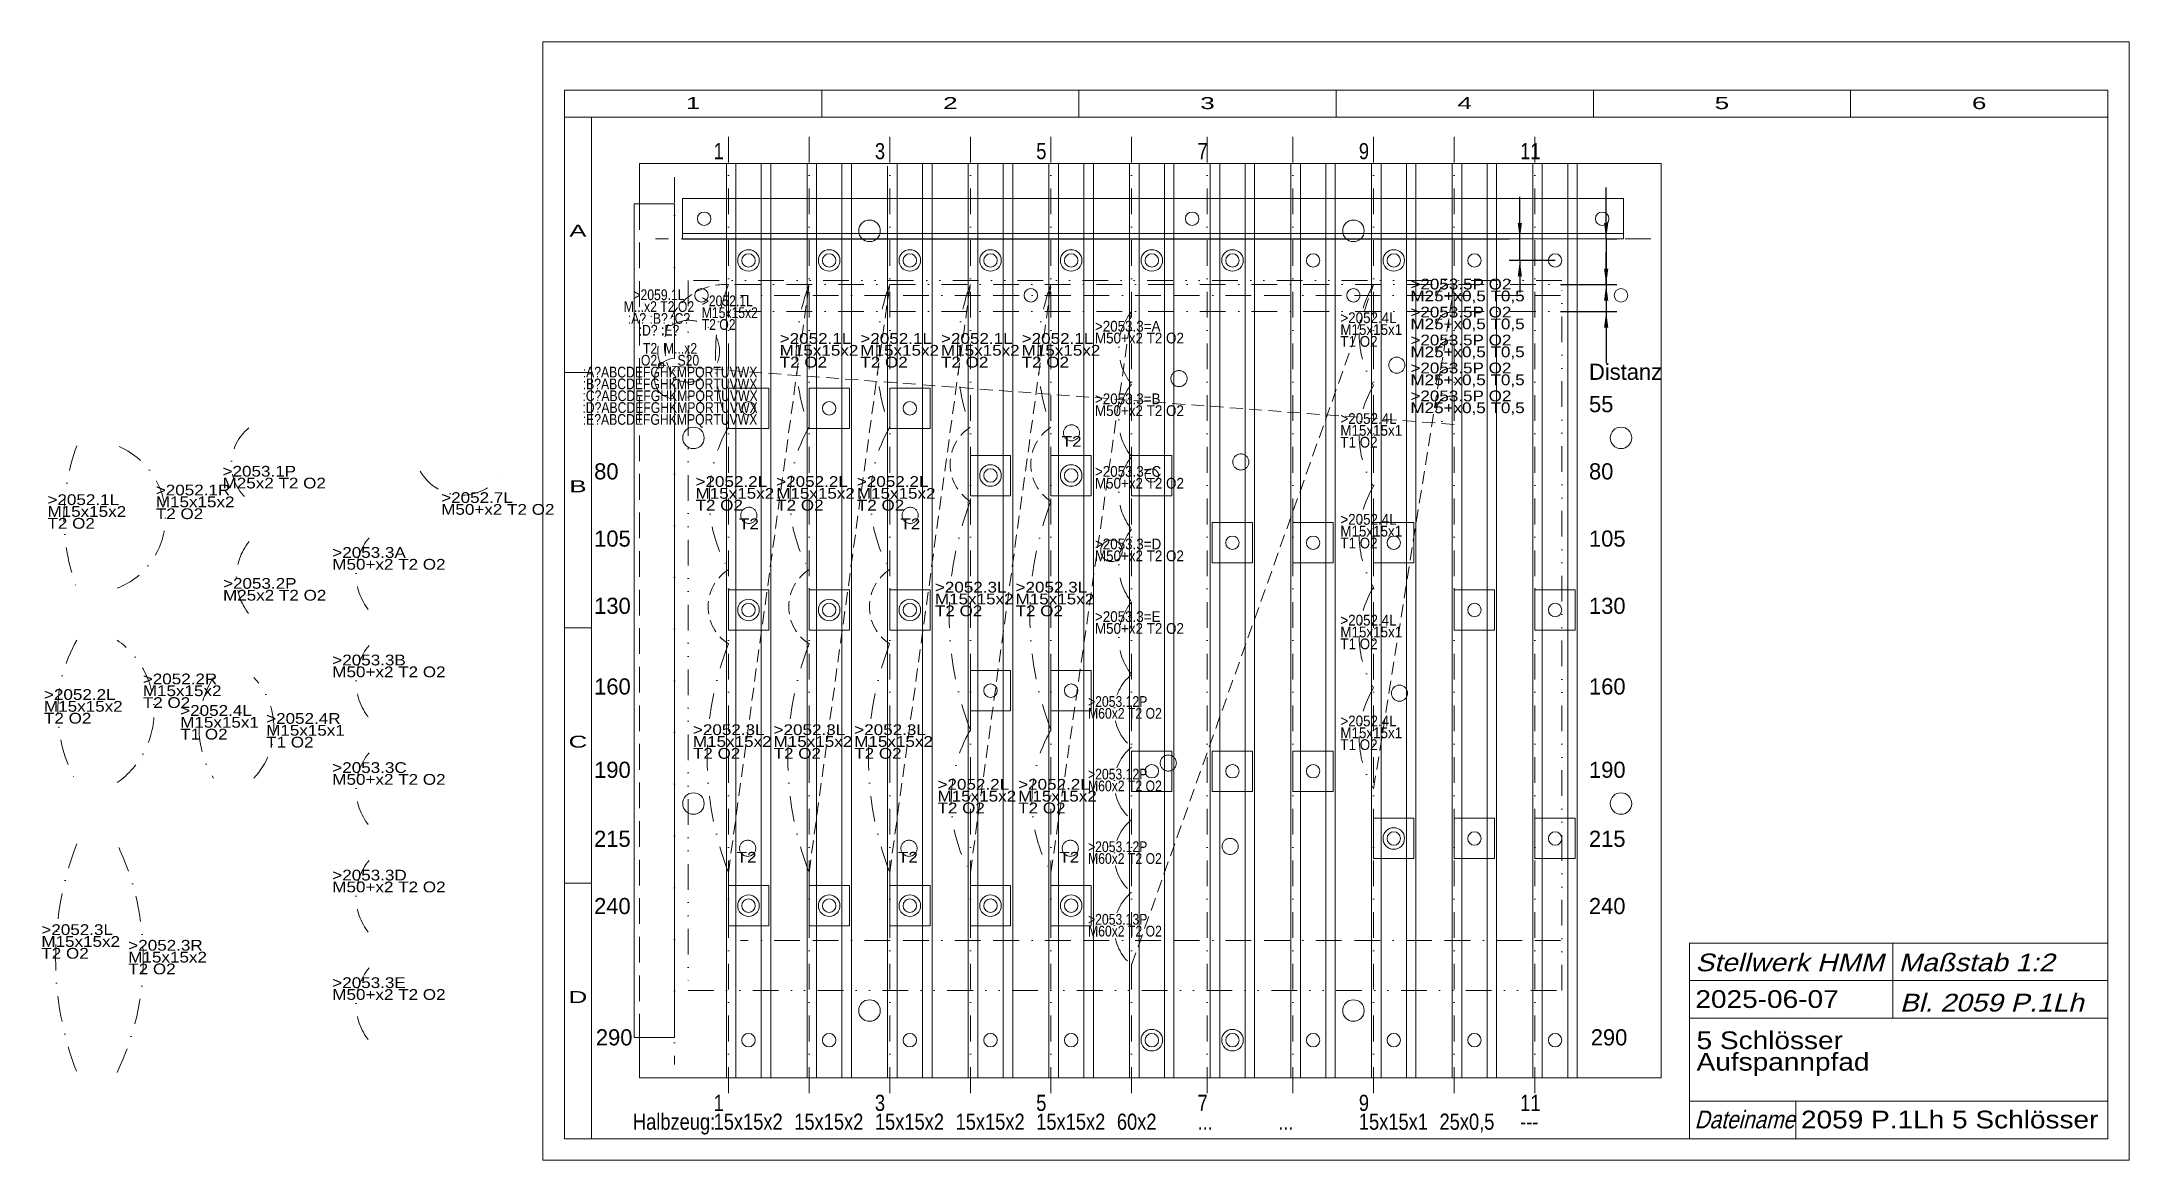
# Model space of a CAD drawing. Extents: x -184 to 592, y 2 to 418.
import ezdxf
from ezdxf.enums import TextEntityAlignment as Align

# ---------------------------------------------------------------- set-up
doc = ezdxf.new("R2010")
doc.units = 0
doc.header["$LTSCALE"] = 19.1279
for name, pattern in [('BORDER', [1.75, 0.5, -0.25, 0.5, -0.25, 0, -0.25]), ('DASHDOT', [1, 0.5, -0.25, 0, -0.25]), ('DASHED', [0.75, 0.5, -0.25]), ('DIVIDE', [1.25, 0.5, -0.25, 0, -0.25, 0, -0.25]), ('HIDDEN', [0.375, 0.25, -0.125]), ('PHANTOM', [2.5, 1.25, -0.25, 0.25, -0.25, 0.25, -0.25])]:
    doc.linetypes.add(name, pattern=pattern)
for name, color, linetype, lineweight in [('2052___ SCHLOSS MIT DORN L', 230, 'CONTINUOUS', 13), ('2052___ SCHLOSS MIT DORN R', 230, 'CONTINUOUS', 13), ('2053___ SCHLÜSSEL MIT DORN', 230, 'CONTINUOUS', 13), ('2059_1L', 14, 'HIDDEN', 0), ('2059___', 7, 'CONTINUOUS', 0), ('2913_1 AUFSPANNPLATTE', 7, 'CONTINUOUS', 18), ('2919__ FRÄSE - MITTENAUFSPANNUNG', 7, 'CONTINUOUS', 0), ('___ 8901_2P', 54, 'CONTINUOUS', 13), ('_TEMP', 7, 'CONTINUOUS', 50), ('BEMASSUNG', 7, 'CONTINUOUS', 25), ('BESCHRIFTUNG', 7, 'CONTINUOUS', 25), ('MASSGRENZEN', 172, 'CONTINUOUS', 25), ('MASSLINIEN', 172, 'CONTINUOUS', 25), ('MASSTEXTE', 212, 'CONTINUOUS', 25), ('MITTELLINIEN', 5, 'DASHDOT', 13), ('PFADE', 30, 'CONTINUOUS', 13), ('STANDARD', 7, 'CONTINUOUS', 0)]:
    doc.layers.add(name, color=color, linetype=linetype, lineweight=lineweight)
doc.styles.add('Arial', font='arial.ttf')

# ---------------------------------------------------------------- blocks, each defined once
blk = doc.blocks.new('D353622016')
at = {"layer": 'MASSGRENZEN'}
for points in [[(365.33, 344.67), (364.55, 350.61), (366.11, 350.61)], [(365.33, 336.67), (366.11, 330.72), (364.55, 330.72)]]:
    blk.add_solid(points, dxfattribs=at)
at = {"layer": 'MASSLINIEN', "color": 172}
for p, q in [((365.33, 344.67), (365.33, 360.27)), ((53.95, 344.67), (361.33, 344.67)), ((365.33, 336.67), (365.33, 344.67)), ((378.45, 336.67), (361.33, 336.67)), ((365.33, 336.67), (365.33, 324.68))]:
    blk.add_line(p, q, dxfattribs=at)
blk = doc.blocks.new('D353624320')
at = {"layer": 'MASSGRENZEN'}
for points in [[(397.44, 344.67), (396.66, 350.61), (398.23, 350.61)], [(397.44, 327.67), (398.23, 321.72), (396.66, 321.72)]]:
    blk.add_solid(points, dxfattribs=at)
at = {"layer": 'MASSLINIEN', "color": 172}
for p, q in [((397.44, 344.67), (397.44, 363.8)), ((397.44, 344.67), (397.44, 327.67)), ((397.44, 344.67), (401.44, 344.67)), ((380.5, 327.67), (401.44, 327.67)), ((397.44, 327.67), (397.44, 315.68))]:
    blk.add_line(p, q, dxfattribs=at)
blk = doc.blocks.new('D353629952')
at = {"layer": 'MASSGRENZEN'}
for points in [[(397.44, 327.67), (396.66, 333.61), (398.23, 333.61)], [(397.44, 317.67), (398.23, 311.72), (396.66, 311.72)]]:
    blk.add_solid(points, dxfattribs=at)
at = {"layer": 'MASSLINIEN', "color": 172}
for p, q in [((397.44, 327.67), (397.44, 339.65)), ((380.5, 327.67), (401.44, 327.67)), ((397.44, 327.67), (397.44, 317.67)), ((380.5, 317.67), (401.44, 317.67)), ((397.44, 317.67), (397.44, 298.53))]:
    blk.add_line(p, q, dxfattribs=at)

msp = doc.modelspace()

# ---------------------------------------------------------------- linework, layer by layer
at = {"layer": '2052___ SCHLOSS MIT DORN L', "linetype": 'DASHDOT'}
for centre, radius, start, end in [((-100.49, 241.22), 75.69, 159.50617, 200.49383), ((-28.18, 267.3), 17.95, 210.28068, 329.71932), ((-46.14, 220.01), 21.37, 140.82538, 219.17462), ((-125.25, 168.95), 53.21, 150.13073, 209.86927), ((-46.14, 180.01), 21.37, 140.82538, 219.17462), ((-90.32, 162.85), 35.59, 148.21504, 211.78496), ((-46.14, 140.01), 21.37, 140.82538, 219.17462), ((-60.92, 77.17), 118.36, 158.95651, 201.04349), ((-46.14, 100.01), 21.37, 140.82538, 219.17462), ((-46.14, 60.01), 21.37, 140.82538, 219.17462)]:
    msp.add_arc(centre, radius, start, end, dxfattribs=at)
at = {"layer": '2052___ SCHLOSS MIT DORN R', "linetype": 'DASHDOT'}
for centre, radius, start, end in [((-166.93, 241.22), 28.52, 291.69111, 428.30889), ((-175.03, 168.95), 32.4, 305.11978, 414.88022), ((-125.37, 162.85), 27.27, 316.56504, 403.43496), ((-244.78, 77.17), 98.08, 334.32114, 385.67886)]:
    msp.add_arc(centre, radius, start, end, dxfattribs=at)
at = {"layer": '2053___ SCHLÜSSEL MIT DORN', "linetype": 'DASHDOT'}
for centre, radius, start, end in [((-96.58, 260.85), 17.32, 128.79726, 231.20274), ((-90.38, 218.62), 21.67, 141.46048, 218.53952)]:
    msp.add_arc(centre, radius, start, end, dxfattribs=at)
at = {"layer": '2059_1L'}
for p, q in [((70.95, 109.05), (100.95, 327.67)), ((100.95, 109.05), (130.95, 327.67)), ((130.95, 109.05), (160.95, 327.67)), ((160.95, 109.05), (190.95, 327.67))]:
    msp.add_line(p, q, dxfattribs=at)
at = {"layer": '2059_1L', "linetype": 'HIDDEN'}
for p, q in [((220.95, 74.67), (310.95, 327.67)), ((310.95, 140.2), (340.95, 327.67)), ((190.95, 109.05), (220.95, 317.67)), ((340.95, 275.67), (45.95, 297.67))]:
    msp.add_line(p, q, dxfattribs=at)
at = {"layer": '2059_1L', "linetype": 'PHANTOM'}
for centre, radius in [((45.95, 297.67), 1), ((238.57, 292.72), 3), ((319.57, 297.72), 3), ((50.95, 292.67), 0.5), ((198.57, 272.53), 3), ((261.57, 261.72), 3), ((78.57, 241.86), 3), ((138.57, 241.86), 3), ((320.57, 175.72), 3), ((234.57, 149.72), 3), ((78.13, 118.03), 3), ((138.13, 118.03), 3), ((198.13, 118.03), 3), ((257.57, 118.72), 3)]:
    msp.add_circle(centre, radius, dxfattribs=at)
at = {"layer": '2059_1L'}
for centre, radius, start, end in [((69.75, 305.14), 22.56, 86.94805, 213.56219), ((169.83, 260.86), 16.42, 122.75675, 237.24325), ((199.83, 260.86), 16.42, 122.75675, 237.24325), ((79.83, 207.86), 16.42, 122.75675, 237.24325), ((109.83, 207.86), 16.42, 122.75675, 237.24325), ((139.83, 207.86), 16.42, 122.75675, 237.24325)]:
    msp.add_arc(centre, radius, start, end, dxfattribs=at)
at = {"layer": '2059_1L', "linetype": 'DASHDOT'}
for centre, radius, start, end in [((141.85, 301.17), 75.69, 159.50617, 200.49383), ((171.85, 301.17), 75.69, 159.50617, 200.49383), ((201.85, 301.17), 75.69, 159.50617, 200.49383), ((231.85, 301.17), 75.69, 159.50617, 200.49383), ((261.85, 301.17), 75.69, 159.50617, 200.49383), ((341.2, 308.92), 35.59, 148.21504, 211.78496), ((339.71, 322.47), 5.34, 76.63428, 283.36572), ((237.52, 304.17), 21.37, 140.82538, 219.17462), ((339.71, 312.07), 5.34, 76.63428, 283.36572), ((339.71, 301.67), 5.34, 76.63428, 283.36572), ((339.71, 291.27), 5.34, 76.63428, 283.36572), ((237.52, 277.17), 21.37, 140.82538, 219.17462), ((341.2, 271.42), 35.59, 148.21504, 211.78496), ((339.71, 280.87), 5.34, 76.63428, 283.36572), ((117.09, 248.17), 53.21, 150.13073, 209.86927), ((147.09, 248.17), 53.21, 150.13073, 209.86927), ((177.09, 248.17), 53.21, 150.13073, 209.86927), ((237.52, 250.17), 21.37, 140.82538, 219.17462), ((341.2, 233.93), 35.59, 148.21504, 211.78496), ((271.41, 204.55), 118.36, 158.95651, 201.04349), ((301.41, 204.55), 118.36, 158.95651, 201.04349), ((237.52, 223.17), 21.37, 140.82538, 219.17462), ((237.52, 196.17), 21.37, 140.82538, 219.17462), ((341.2, 196.44), 35.59, 148.21504, 211.78496), ((181.41, 151.55), 118.36, 158.95651, 201.04349), ((211.41, 151.55), 118.36, 158.95651, 201.04349), ((241.41, 151.55), 118.36, 158.95651, 201.04349), ((231.8, 169.17), 17.32, 128.79726, 231.20274), ((341.2, 158.94), 35.59, 148.21504, 211.78496), ((207.09, 135.55), 53.21, 150.13073, 209.86927), ((237.09, 135.55), 53.21, 150.13073, 209.86927), ((231.8, 142.17), 17.32, 128.79726, 231.20274), ((231.8, 115.17), 17.32, 128.79726, 231.20274), ((231.8, 88.17), 17.32, 128.79726, 231.20274)]:
    msp.add_arc(centre, radius, start, end, dxfattribs=at)
at = {"layer": '2059___'}
for centre in [(78.45, 336.67), (108.45, 336.67), (138.45, 336.67), (168.45, 336.67), (198.45, 336.67), (228.45, 336.67), (258.45, 336.67), (318.45, 336.67), (168.45, 256.67), (198.45, 256.67), (78.45, 206.67), (108.45, 206.67), (138.45, 206.67), (318.45, 121.67), (78.45, 96.67), (108.45, 96.67), (138.45, 96.67), (168.45, 96.67), (198.45, 96.67), (228.45, 46.67), (258.45, 46.67)]:
    msp.add_circle(centre, 4, dxfattribs=at)
at = {"layer": '2913_1 AUFSPANNPLATTE', "color": 8}
for p, q in [((417.95, 372.67), (37.95, 372.67)), ((37.95, 372.67), (37.95, 357.67)), ((70.2, 372.67), (70.2, 32.67)), ((73.7, 372.67), (73.7, 32.67)), ((83.2, 372.67), (83.2, 32.67)), ((86.7, 372.67), (86.7, 32.67)), ((100.2, 372.67), (100.2, 32.67)), ((103.7, 372.67), (103.7, 32.67)), ((113.2, 372.67), (113.2, 32.67)), ((116.7, 372.67), (116.7, 32.67)), ((130.2, 371.67), (130.2, 32.67)), ((133.7, 372.67), (133.7, 32.67)), ((143.2, 372.67), (143.2, 32.67)), ((146.7, 372.67), (146.7, 32.67)), ((160.2, 372.67), (160.2, 32.67)), ((163.7, 372.67), (163.7, 32.67)), ((173.2, 372.67), (173.2, 32.67)), ((176.7, 372.67), (176.7, 32.67)), ((190.2, 372.67), (190.2, 32.67)), ((193.7, 372.67), (193.7, 32.67)), ((203.2, 372.67), (203.2, 32.67)), ((206.7, 372.67), (206.7, 32.67)), ((220.2, 372.67), (220.2, 32.67)), ((223.7, 372.67), (223.7, 32.67)), ((233.2, 372.67), (233.2, 32.67)), ((236.7, 372.67), (236.7, 32.67)), ((250.2, 372.67), (250.2, 32.67)), ((253.7, 372.67), (253.7, 32.67)), ((263.2, 372.67), (263.2, 32.67)), ((266.7, 372.67), (266.7, 32.67)), ((280.2, 372.67), (280.2, 32.67)), ((283.7, 372.67), (283.7, 32.67)), ((293.2, 372.67), (293.2, 32.67)), ((296.7, 372.67), (296.7, 32.67)), ((310.2, 372.67), (310.2, 32.67)), ((313.7, 372.67), (313.7, 32.67)), ((323.2, 372.67), (323.2, 32.67)), ((326.7, 372.67), (326.7, 32.67)), ((340.2, 372.67), (340.2, 32.67)), ((343.7, 372.67), (343.7, 32.67)), ((353.2, 372.67), (353.2, 32.67)), ((356.7, 372.67), (356.7, 32.67)), ((370.2, 372.67), (370.2, 32.67)), ((373.7, 372.67), (373.7, 32.67)), ((383.2, 372.67), (383.2, 32.67)), ((386.7, 372.67), (386.7, 32.67)), ((417.95, 32.67), (417.95, 372.67)), ((35.95, 357.67), (35.95, 47.67)), ((35.95, 357.67), (50.95, 357.67)), ((50.95, 357.67), (50.95, 300.17)), ((403.95, 359.67), (53.95, 359.67)), ((53.95, 344.67), (53.95, 359.67)), ((403.95, 344.67), (403.95, 359.67)), ((403.95, 346.67), (53.95, 346.67)), ((403.95, 344.67), (53.95, 344.67)), ((50.95, 285.17), (50.95, 47.67)), ((35.95, 47.67), (50.95, 47.67)), ((37.95, 47.67), (37.95, 32.67)), ((37.95, 32.67), (417.95, 32.67))]:
    msp.add_line(p, q, dxfattribs=at)
at = {"layer": '2913_1 AUFSPANNPLATTE', "color": 8, "linetype": 'DASHED'}
msp.add_line((37.95, 357.67), (37.95, 47.67), dxfattribs=at)
at = {"layer": '2913_1 AUFSPANNPLATTE', "color": 8, "linetype": 'BORDER'}
for p, q in [((380.5, 323.67), (75.5, 323.67)), ((380.5, 83.67), (75.5, 83.67))]:
    msp.add_line(p, q, dxfattribs=at)
at = {"layer": '2913_1 AUFSPANNPLATTE', "color": 8}
for centre, radius in [((61.95, 352.17), 2.5), ((123.45, 347.67), 4), ((243.45, 352.17), 2.5), ((303.45, 347.67), 4), ((395.95, 352.17), 2.5), ((78.45, 336.67), 2.5), ((78.45, 336.67), 2.5), ((108.45, 336.67), 2.5), ((108.45, 336.67), 2.5), ((138.45, 336.67), 2.5), ((138.45, 336.67), 2.5), ((168.45, 336.67), 2.5), ((168.45, 336.67), 2.5), ((198.45, 336.67), 2.5), ((198.45, 336.67), 2.5), ((228.45, 336.67), 2.5), ((228.45, 336.67), 2.5), ((258.45, 336.67), 2.5), ((258.45, 336.67), 2.5), ((288.45, 336.67), 2.5), ((288.45, 336.67), 2.5), ((318.45, 336.67), 2.5), ((318.45, 336.67), 2.5), ((348.45, 336.67), 2.5), ((348.45, 336.67), 2.5), ((378.45, 336.67), 2.5), ((378.45, 336.67), 2.5), ((60.95, 323.67), 2.5), ((183.45, 323.67), 2.5), ((303.45, 323.67), 2.5), ((402.95, 323.67), 2.5), ((78.45, 281.67), 2.5), ((78.45, 281.67), 2.5), ((108.45, 281.67), 2.5), ((108.45, 281.67), 2.5), ((138.45, 281.67), 2.5), ((138.45, 281.67), 2.5), ((57.97, 270.67), 4), ((402.95, 270.67), 4), ((168.45, 256.67), 2.5), ((168.45, 256.67), 2.5), ((198.45, 256.67), 2.5), ((198.45, 256.67), 2.5), ((228.45, 256.67), 2.5), ((258.45, 231.67), 2.5), ((258.45, 231.67), 2.5), ((288.45, 231.67), 2.5), ((288.45, 231.67), 2.5), ((318.45, 231.67), 2.5), ((318.45, 231.67), 2.5), ((213.45, 228.67), 4), ((78.45, 206.67), 2.5), ((78.45, 206.67), 2.5), ((108.45, 206.67), 2.5), ((108.45, 206.67), 2.5), ((138.45, 206.67), 2.5), ((138.45, 206.67), 2.5), ((348.45, 206.67), 2.5), ((348.45, 206.67), 2.5), ((378.45, 206.67), 2.5), ((378.45, 206.67), 2.5), ((168.45, 176.67), 2.5), ((168.45, 176.67), 2.5), ((198.45, 176.67), 2.5), ((198.45, 176.67), 2.5), ((228.45, 146.67), 2.5), ((228.45, 146.67), 2.5), ((258.45, 146.67), 2.5), ((258.45, 146.67), 2.5), ((288.45, 146.67), 2.5), ((288.45, 146.67), 2.5), ((57.97, 134.67), 4), ((402.95, 134.67), 4), ((318.45, 121.67), 2.5), ((318.45, 121.67), 2.5), ((348.45, 121.67), 2.5), ((348.45, 121.67), 2.5), ((378.45, 121.67), 2.5), ((378.45, 121.67), 2.5), ((78.45, 96.67), 2.5), ((78.45, 96.67), 2.5), ((108.45, 96.67), 2.5), ((108.45, 96.67), 2.5), ((138.45, 96.67), 2.5), ((138.45, 96.67), 2.5), ((168.45, 96.67), 2.5), ((168.45, 96.67), 2.5), ((198.45, 96.67), 2.5), ((198.45, 96.67), 2.5), ((123.45, 57.67), 4), ((303.45, 57.67), 4), ((78.45, 46.67), 2.5), ((78.45, 46.67), 2.5), ((108.45, 46.67), 2.5), ((108.45, 46.67), 2.5), ((138.45, 46.67), 2.5), ((138.45, 46.67), 2.5), ((168.45, 46.67), 2.5), ((168.45, 46.67), 2.5), ((198.45, 46.67), 2.5), ((198.45, 46.67), 2.5), ((228.45, 46.67), 2.5), ((228.45, 46.67), 2.5), ((258.45, 46.67), 2.5), ((258.45, 46.67), 2.5), ((288.45, 46.67), 2.5), ((288.45, 46.67), 2.5), ((318.45, 46.67), 2.5), ((318.45, 46.67), 2.5), ((348.45, 46.67), 2.5), ((348.45, 46.67), 2.5), ((378.45, 46.67), 2.5), ((378.45, 46.67), 2.5)]:
    msp.add_circle(centre, radius, dxfattribs=at)
msp.add_arc((50.95, 292.67), 7.5, 90, 270, dxfattribs=at)
at = {"layer": '2919__ FRÄSE - MITTENAUFSPANNUNG', "color": 252}
for p, q in [((70.95, 274.17), (70.95, 289.17)), ((70.95, 289.17), (85.95, 289.17)), ((85.95, 289.17), (85.95, 274.17)), ((100.95, 274.17), (100.95, 289.17)), ((100.95, 289.17), (115.95, 289.17)), ((115.95, 289.17), (115.95, 274.17)), ((130.95, 289.17), (145.95, 289.17)), ((130.95, 274.17), (130.95, 289.17)), ((145.95, 289.17), (145.95, 274.17)), ((85.95, 274.17), (70.95, 274.17)), ((115.95, 274.17), (100.95, 274.17)), ((145.95, 274.17), (130.95, 274.17)), ((160.95, 249.17), (160.95, 264.17)), ((160.95, 264.17), (175.95, 264.17)), ((175.95, 264.17), (175.95, 249.17)), ((190.95, 264.17), (205.95, 264.17)), ((190.95, 249.17), (190.95, 264.17)), ((205.95, 264.17), (205.95, 249.17)), ((220.95, 249.17), (220.95, 264.17)), ((220.95, 264.17), (235.95, 264.17)), ((235.95, 264.17), (235.95, 249.17)), ((175.95, 249.17), (160.95, 249.17)), ((205.95, 249.17), (190.95, 249.17)), ((235.95, 249.17), (220.95, 249.17)), ((250.95, 239.17), (265.95, 239.17)), ((250.95, 224.17), (250.95, 239.17)), ((265.95, 239.17), (265.95, 224.17)), ((280.95, 239.17), (295.95, 239.17)), ((280.95, 224.17), (280.95, 239.17)), ((295.95, 239.17), (295.95, 224.17)), ((310.95, 224.17), (310.95, 239.17)), ((310.95, 239.17), (325.95, 239.17)), ((325.95, 239.17), (325.95, 224.17)), ((265.95, 224.17), (250.95, 224.17)), ((295.95, 224.17), (280.95, 224.17)), ((325.95, 224.17), (310.95, 224.17)), ((70.95, 214.17), (85.95, 214.17)), ((70.95, 199.17), (70.95, 214.17)), ((85.95, 214.17), (85.95, 199.17)), ((100.95, 214.17), (115.95, 214.17)), ((100.95, 199.17), (100.95, 214.17)), ((115.95, 214.17), (115.95, 199.17)), ((130.95, 199.17), (130.95, 214.17)), ((130.95, 214.17), (145.95, 214.17)), ((145.95, 214.17), (145.95, 199.17)), ((340.95, 199.17), (340.95, 214.17)), ((340.95, 214.17), (355.95, 214.17)), ((355.95, 214.17), (355.95, 199.17)), ((370.95, 214.17), (385.95, 214.17)), ((370.95, 199.17), (370.95, 214.17)), ((385.95, 214.17), (385.95, 199.17)), ((85.95, 199.17), (70.95, 199.17)), ((115.95, 199.17), (100.95, 199.17)), ((145.95, 199.17), (130.95, 199.17)), ((355.95, 199.17), (340.95, 199.17)), ((385.95, 199.17), (370.95, 199.17)), ((160.95, 184.17), (175.95, 184.17)), ((160.95, 169.17), (160.95, 184.17)), ((175.95, 184.17), (175.95, 169.17)), ((190.95, 184.17), (205.95, 184.17)), ((190.95, 169.17), (190.95, 184.17)), ((205.95, 184.17), (205.95, 169.17)), ((175.95, 169.17), (160.95, 169.17)), ((205.95, 169.17), (190.95, 169.17)), ((220.95, 154.17), (235.95, 154.17)), ((220.95, 139.17), (220.95, 154.17)), ((235.95, 154.17), (235.95, 139.17)), ((250.95, 139.17), (250.95, 154.17)), ((250.95, 154.17), (265.95, 154.17)), ((265.95, 154.17), (265.95, 139.17)), ((280.95, 154.17), (295.95, 154.17)), ((280.95, 139.17), (280.95, 154.17)), ((295.95, 154.17), (295.95, 139.17)), ((235.95, 139.17), (220.95, 139.17)), ((265.95, 139.17), (250.95, 139.17)), ((295.95, 139.17), (280.95, 139.17)), ((310.95, 129.17), (325.95, 129.17)), ((310.95, 114.17), (310.95, 129.17)), ((325.95, 129.17), (325.95, 114.17)), ((340.95, 129.17), (355.95, 129.17)), ((340.95, 114.17), (340.95, 129.17)), ((355.95, 129.17), (355.95, 114.17)), ((370.95, 114.17), (370.95, 129.17)), ((370.95, 129.17), (385.95, 129.17)), ((385.95, 129.17), (385.95, 114.17)), ((325.95, 114.17), (310.95, 114.17)), ((355.95, 114.17), (340.95, 114.17)), ((385.95, 114.17), (370.95, 114.17)), ((70.95, 104.17), (85.95, 104.17)), ((70.95, 89.17), (70.95, 104.17)), ((85.95, 104.17), (85.95, 89.17)), ((100.95, 89.17), (100.95, 104.17)), ((100.95, 104.17), (115.95, 104.17)), ((115.95, 104.17), (115.95, 89.17)), ((130.95, 89.17), (130.95, 104.17)), ((130.95, 104.17), (145.95, 104.17)), ((145.95, 104.17), (145.95, 89.17)), ((160.95, 104.17), (175.95, 104.17)), ((160.95, 89.17), (160.95, 104.17)), ((175.95, 104.17), (175.95, 89.17)), ((190.95, 104.17), (205.95, 104.17)), ((190.95, 89.17), (190.95, 104.17)), ((205.95, 104.17), (205.95, 89.17)), ((85.95, 89.17), (70.95, 89.17)), ((115.95, 89.17), (100.95, 89.17)), ((145.95, 89.17), (130.95, 89.17)), ((175.95, 89.17), (160.95, 89.17)), ((205.95, 89.17), (190.95, 89.17))]:
    msp.add_line(p, q, dxfattribs=at)
at = {"layer": '___ 8901_2P', "linetype": 'DIVIDE', "lineweight": 20}
for p, q in [((380.95, 329.17), (55.95, 329.17)), ((55.95, 329.17), (55.95, 65.17)), ((380.95, 65.17), (380.95, 329.17)), ((55.95, 65.17), (380.95, 65.17))]:
    msp.add_line(p, q, dxfattribs=at)
at = {"layer": '_TEMP', "lineweight": 0}
for p, q in [((428.44, 82.8), (583.83, 82.8)), ((428.44, 82.8), (428.44, 10)), ((504.04, 82.8), (504.04, 54.8)), ((428.44, 68.8), (583.83, 68.8)), ((428.44, 54.8), (583.83, 54.8)), ((428.44, 24), (583.83, 24)), ((468.04, 24), (468.04, 10))]:
    msp.add_line(p, q, dxfattribs=at)
at = {"layer": 'MITTELLINIEN'}
for p, q in [((70.95, 382.66), (70.95, 22.66)), ((100.95, 382.66), (100.95, 22.66)), ((130.95, 382.66), (130.95, 22.66)), ((160.95, 382.66), (160.95, 22.66)), ((190.95, 382.66), (190.95, 22.66)), ((220.95, 382.66), (220.95, 22.66)), ((249.04, 382.66), (249.04, 22.66)), ((280.95, 382.66), (280.95, 22.66)), ((310.95, 382.66), (310.95, 22.66)), ((340.95, 382.66), (340.95, 22.66)), ((370.95, 382.66), (370.95, 22.66)), ((50.95, 367.67), (50.95, 37.67)), ((50.95, 367.67), (50.95, 37.67)), ((414.04, 344.67), (43.89, 344.67)), ((390.5, 327.67), (65.5, 327.67)), ((390.5, 327.67), (65.5, 327.67)), ((390.5, 317.67), (65.5, 317.67)), ((390.5, 317.67), (65.5, 317.67))]:
    msp.add_line(p, q, dxfattribs=at)
at = {"layer": 'PFADE', "linetype": 'DASHDOT'}
msp.add_arc((56.19, 302.9), 11.5, 242.90524, 567.09476, dxfattribs=at)
at = {"layer": 'STANDARD'}
for p, q in [((592, 418), (2, 418)), ((2, 418), (2, 2)), ((592, 2), (592, 418)), ((584, 400), (10, 400)), ((10, 400), (10, 390)), ((105.67, 400), (105.67, 390)), ((201.33, 400), (201.33, 390)), ((297, 400), (297, 390)), ((392.67, 400), (392.67, 390)), ((488.33, 400), (488.33, 390)), ((584, 400), (584, 390)), ((10, 390), (10, 10)), ((20, 390), (10, 390)), ((20, 390), (20, 10)), ((584, 390), (20, 390)), ((584, 10), (584, 390)), ((10, 295), (20, 295)), ((10, 200), (20, 200)), ((10, 105), (20, 105)), ((10, 10), (20, 10)), ((20, 10), (584, 10)), ((2, 2), (592, 2))]:
    msp.add_line(p, q, dxfattribs=at)

# ---------------------------------------------------------------- block references
at = {"layer": 'BEMASSUNG'}
for name in ['D353622016', 'D353624320', 'D353629952']:
    msp.add_blockref(name, (0, 0), dxfattribs=at)

# ---------------------------------------------------------------- texts
at = {"layer": '2052___ SCHLOSS MIT DORN L', "char_height": 4, "line_spacing_factor": 0.66, "style": 'Arial'}
for s, insert, attachment_point in [('\\W1.135145;>2052.1L\\PM15x15x2\\PT2 O2', (-182.3, 236.83), 7), ('\\W1.135145;>2052.7L\\PM50+x2 T2 O2', (-35.86, 250.47), 1), ('\\W1.135110;>2053.3A\\PM50+x2 T2 O2', (-76.36, 221.59), 7), ('\\W1.135110;>2053.3B\\PM50+x2 T2 O2', (-76.36, 181.59), 7), ('\\W1.135145;>2052.2L\\PM15x15x2\\PT2 O2', (-183.6, 164.36), 7), ('\\W1.135145;>2052.4L\\PM15x15x1\\PT1 O2', (-132.93, 158.42), 7), ('\\W1.135111;>2053.3C\\PM50+x2 T2 O2', (-76.36, 141.59), 7), ('\\W1.135111;>2053.3D\\PM50+x2 T2 O2', (-76.36, 101.59), 7), ('\\W1.135145;>2052.3L\\PM15x15x2\\PT2 O2', (-184.57, 76.91), 7), ('\\W1.135110;>2053.3E\\PM50+x2 T2 O2', (-76.36, 61.59), 7)]:
    msp.add_mtext(s, dxfattribs=dict(at, insert=insert, attachment_point=attachment_point))
at = {"layer": '2052___ SCHLOSS MIT DORN R', "char_height": 4, "attachment_point": 7, "line_spacing_factor": 0.66, "style": 'Arial'}
for s, insert in [('\\W1.135110;>2052.1R\\PM15x15x2\\PT2 O2', (-142, 240.41)), ('\\W1.135110;>2052.2R\\PM15x15x2\\PT2 O2', (-146.84, 170.16)), ('\\W1.135110;>2052.4R\\PM15x15x1\\PT1 O2', (-100.97, 155.45)), ('\\W1.135110;>2052.3R\\PM15x15x2\\PT2 O2', (-152.24, 71.09))]:
    msp.add_mtext(s, dxfattribs=dict(at, insert=insert))
at = {"layer": '2053___ SCHLÜSSEL MIT DORN', "char_height": 4, "attachment_point": 7, "line_spacing_factor": 0.66, "style": 'Arial'}
for s, insert in [('\\W1.135110;>2053.1P\\PM25x2 T2 O2', (-117.17, 251.8)), ('\\W1.135110;>2053.2P\\PM25x2 T2 O2', (-117, 210.09))]:
    msp.add_mtext(s, dxfattribs=dict(at, insert=insert))
at = {"layer": '2059_1L', "style": 'Arial', "width": 1.13511}
for p in [(194.92, 267.35), (74.92, 236.69), (134.92, 236.69), (74.03, 112.69), (134.03, 112.69), (194.03, 112.69)]:
    msp.add_text('T2', height=4, dxfattribs=at).set_placement(p)
at = {"layer": '2059_1L', "char_height": 4, "attachment_point": 7, "line_spacing_factor": 0.66, "style": 'Arial'}
for s, insert in [('\\W1.135098;>2053.5P O2\\PM25+x0,5 T0,5', (324.64, 320.72)), ('\\W0.810845;>2052.1L\\PM15x15x2\\PT2 O2', (61.04, 310.78)), ('\\W1.135098;>2053.5P O2\\PM25+x0,5 T0,5', (324.64, 310.32)), ('\\W0.891728;>2053.3=A\\PM50+x2 T2 O2', (207.3, 305.74)), ('\\W0.891683;>2052.4L\\PM15x15x1\\PT1 O2', (298.58, 304.49)), ('\\W1.135145;>2052.1L\\PM15x15x2\\PT2 O2', (90.04, 296.78)), ('\\W1.135145;>2052.1L\\PM15x15x2\\PT2 O2', (120.04, 296.78)), ('\\W1.135145;>2052.1L\\PM15x15x2\\PT2 O2', (150.04, 296.78)), ('\\W1.135145;>2052.1L\\PM15x15x2\\PT2 O2', (180.04, 296.78)), ('\\W1.135098;>2053.5P O2\\PM25+x0,5 T0,5', (324.64, 299.92)), ('\\W1.135098;>2053.5P O2\\PM25+x0,5 T0,5', (324.64, 289.52)), ('\\W1.135098;>2053.5P O2\\PM25+x0,5 T0,5', (324.64, 279.12)), ('\\W0.891728;>2053.3=B\\PM50+x2 T2 O2', (207.3, 278.74)), ('\\W0.891683;>2052.4L\\PM15x15x1\\PT1 O2', (298.58, 267)), ('\\W1.135145;>2052.2L\\PM15x15x2\\PT2 O2', (58.74, 243.58)), ('\\W1.135145;>2052.2L\\PM15x15x2\\PT2 O2', (88.74, 243.58)), ('\\W1.135145;>2052.2L\\PM15x15x2\\PT2 O2', (118.74, 243.58)), ('\\W0.891710;>2053.3=C\\PM50+x2 T2 O2', (207.3, 251.74)), ('\\W0.891683;>2052.4L\\PM15x15x1\\PT1 O2', (298.58, 229.51)), ('\\W0.891710;>2053.3=D\\PM50+x2 T2 O2', (207.3, 224.74)), ('\\W1.135145;>2052.3L\\PM15x15x2\\PT2 O2', (147.77, 204.28)), ('\\W1.135145;>2052.3L\\PM15x15x2\\PT2 O2', (177.77, 204.28)), ('\\W0.891728;>2053.3=E\\PM50+x2 T2 O2', (207.3, 197.74)), ('\\W0.891683;>2052.4L\\PM15x15x1\\PT1 O2', (298.58, 192.01)), ('\\W0.810848;>2053.12P\\PM60x2 T2 O2', (204.73, 166.16)), ('\\W1.135145;>2052.3L\\PM15x15x2\\PT2 O2', (57.77, 151.28)), ('\\W1.135145;>2052.3L\\PM15x15x2\\PT2 O2', (87.77, 151.28)), ('\\W1.135145;>2052.3L\\PM15x15x2\\PT2 O2', (117.77, 151.28)), ('\\W0.891683;>2052.4L\\PM15x15x1\\PT1 O2', (298.58, 154.52)), ('\\W0.810848;>2053.12P\\PM60x2 T2 O2', (204.73, 139.16)), ('\\W1.135145;>2052.2L\\PM15x15x2\\PT2 O2', (148.74, 130.96)), ('\\W1.135145;>2052.2L\\PM15x15x2\\PT2 O2', (178.74, 130.96)), ('\\W0.810848;>2053.12P\\PM60x2 T2 O2', (204.73, 112.16)), ('\\W0.810848;>2053.13P\\PM60x2 T2 O2', (204.73, 85.16))]:
    msp.add_mtext(s, dxfattribs=dict(at, insert=insert))
at = {"layer": '2059_1L', "linetype": 'PHANTOM', "insert": (49.26, 290.19), "char_height": 4, "attachment_point": 5, "line_spacing_factor": 0.66, "style": 'Arial'}
msp.add_mtext('\\W0.810866;T2  M...x2\\PO2      S20\\P:A?ABCDEFGHKMPQRTUVWX\\P:B?ABCDEFGHKMPQRTUVWX\\P:C?ABCDEFGHKMPQRTUVWX\\P:D?ABCDEFGHKMPQRTUVWX\\P:E?ABCDEFGHKMPQRTUVWX\\P', dxfattribs=at)
at = {"layer": 'BESCHRIFTUNG', "style": 'Arial'}
for s, width, p in [('1', 0.810869, (65.46, 374.32)), ('3', 0.810869, (125.46, 374.32)), ('5', 0.810869, (185.46, 374.32)), ('7', 0.810869, (245.46, 374.32)), ('9', 0.810869, (305.46, 374.32)), ('11', 0.810869, (365.46, 374.32)), ('Distanz', 0.972766, (391.06, 292.25)), ('55', 0.972828, (391.06, 280.22)), ('80', 0.972828, (21.03, 255.22)), ('80', 0.972828, (391.06, 255.22)), ('105', 0.972828, (21.03, 230.22)), ('105', 0.972828, (391.06, 230.22)), ('130', 0.972828, (21.03, 205.22)), ('130', 0.972828, (391.06, 205.22)), ('160', 0.972828, (21.03, 175.22)), ('160', 0.972828, (391.06, 175.22)), ('190', 0.972828, (21.03, 144.23)), ('190', 0.972828, (391.06, 144.23)), ('215', 0.972828, (21, 118.56)), ('215', 0.972828, (391.03, 118.56)), ('240', 0.972828, (21, 93.55)), ('240', 0.972828, (391.03, 93.55)), ('290', 0.972828, (21.68, 44.71)), ('290', 0.972828, (391.71, 44.71)), ('1', 0.810869, (65.46, 20.34)), ('3', 0.810869, (125.46, 20.34)), ('5', 0.810869, (185.46, 20.34)), ('7', 0.810869, (245.46, 20.34)), ('9', 0.810869, (305.46, 20.34)), ('11', 0.810869, (365.46, 20.34)), ('Halbzeug:', 0.810868, (35.46, 13.34)), ('15x15x2', 0.810868, (65.46, 13.34)), ('15x15x2', 0.810868, (95.46, 13.34)), ('15x15x2', 0.810868, (125.46, 13.34)), ('15x15x2', 0.810868, (155.46, 13.34)), ('15x15x2', 0.810868, (185.46, 13.34)), ('60x2', 0.810868, (215.46, 13.34)), ('15x15x1', 0.810868, (305.46, 13.34)), ('25x0,5', 0.810868, (335.46, 13.34)), ('---', 0.810862, (365.46, 13.34)), ('...', 0.810866, (245.46, 13.34)), ('...', 0.810866, (275.46, 13.34))]:
    msp.add_text(s, height=6, dxfattribs=dict(at, width=width)).set_placement(p)
at = {"layer": 'BESCHRIFTUNG', "style": 'Arial', "oblique": 15}
for s, width, p in [('Stellwerk HMM', 1.130136, (430.63, 78.88)), ('Maßstab 1:2', 1.130161, (506.23, 78.88)), ('Bl. 2059 P.1Lh', 1.130176, (506.67, 63.92)), ('Dateiname', 0.835372, (430.3, 20.45))]:
    msp.add_text(s, height=6.6, dxfattribs=dict(at, width=width)).set_placement(p, align=Align.TOP_LEFT)
at = {"layer": 'BESCHRIFTUNG', "style": 'Arial'}
for s, width, p in [('2025-06-07', 1.130203, (430.63, 65.25)), ('2059 P.1Lh 5 Schlösser', 1.130192, (469.9, 20.45))]:
    msp.add_text(s, height=6.6, dxfattribs=dict(at, width=width)).set_placement(p, align=Align.TOP_LEFT)
at = {"layer": 'BESCHRIFTUNG', "insert": (431.07, 49.92), "char_height": 6.6, "attachment_point": 1, "line_spacing_factor": 0.727273, "style": 'Arial'}
msp.add_mtext('\\W1.130216;5 Schlösser\\PAufspannpfad', dxfattribs=at)
at = {"layer": 'PFADE', "insert": (45.14, 317.29), "char_height": 4, "attachment_point": 5, "line_spacing_factor": 0.66, "style": 'Arial'}
msp.add_mtext('\\W0.810845;>2059.1L\\PM...x2 T2 O2\\P:A? :B? :C?\\P:D? :E?', dxfattribs=at)
at = {"layer": 'STANDARD', "style": 'Arial'}
for s, width, p in [('1', 1.547923, (57.83, 392.95)), ('2', 1.547922, (153.5, 392.95)), ('3', 1.547923, (249.17, 392.95)), ('4', 1.547923, (344.83, 392.95)), ('5', 1.547922, (440.5, 392.95)), ('6', 1.547923, (536.17, 392.95)), ('A', 1.547987, (15, 345.45)), ('B', 1.547987, (15, 250.45)), ('C', 1.548103, (15, 155.45)), ('D', 1.548104, (15, 60.45))]:
    msp.add_text(s, height=4.46, dxfattribs=dict(at, width=width)).set_placement(p, align=Align.CENTER)

doc.saveas('drawing.dxf')
